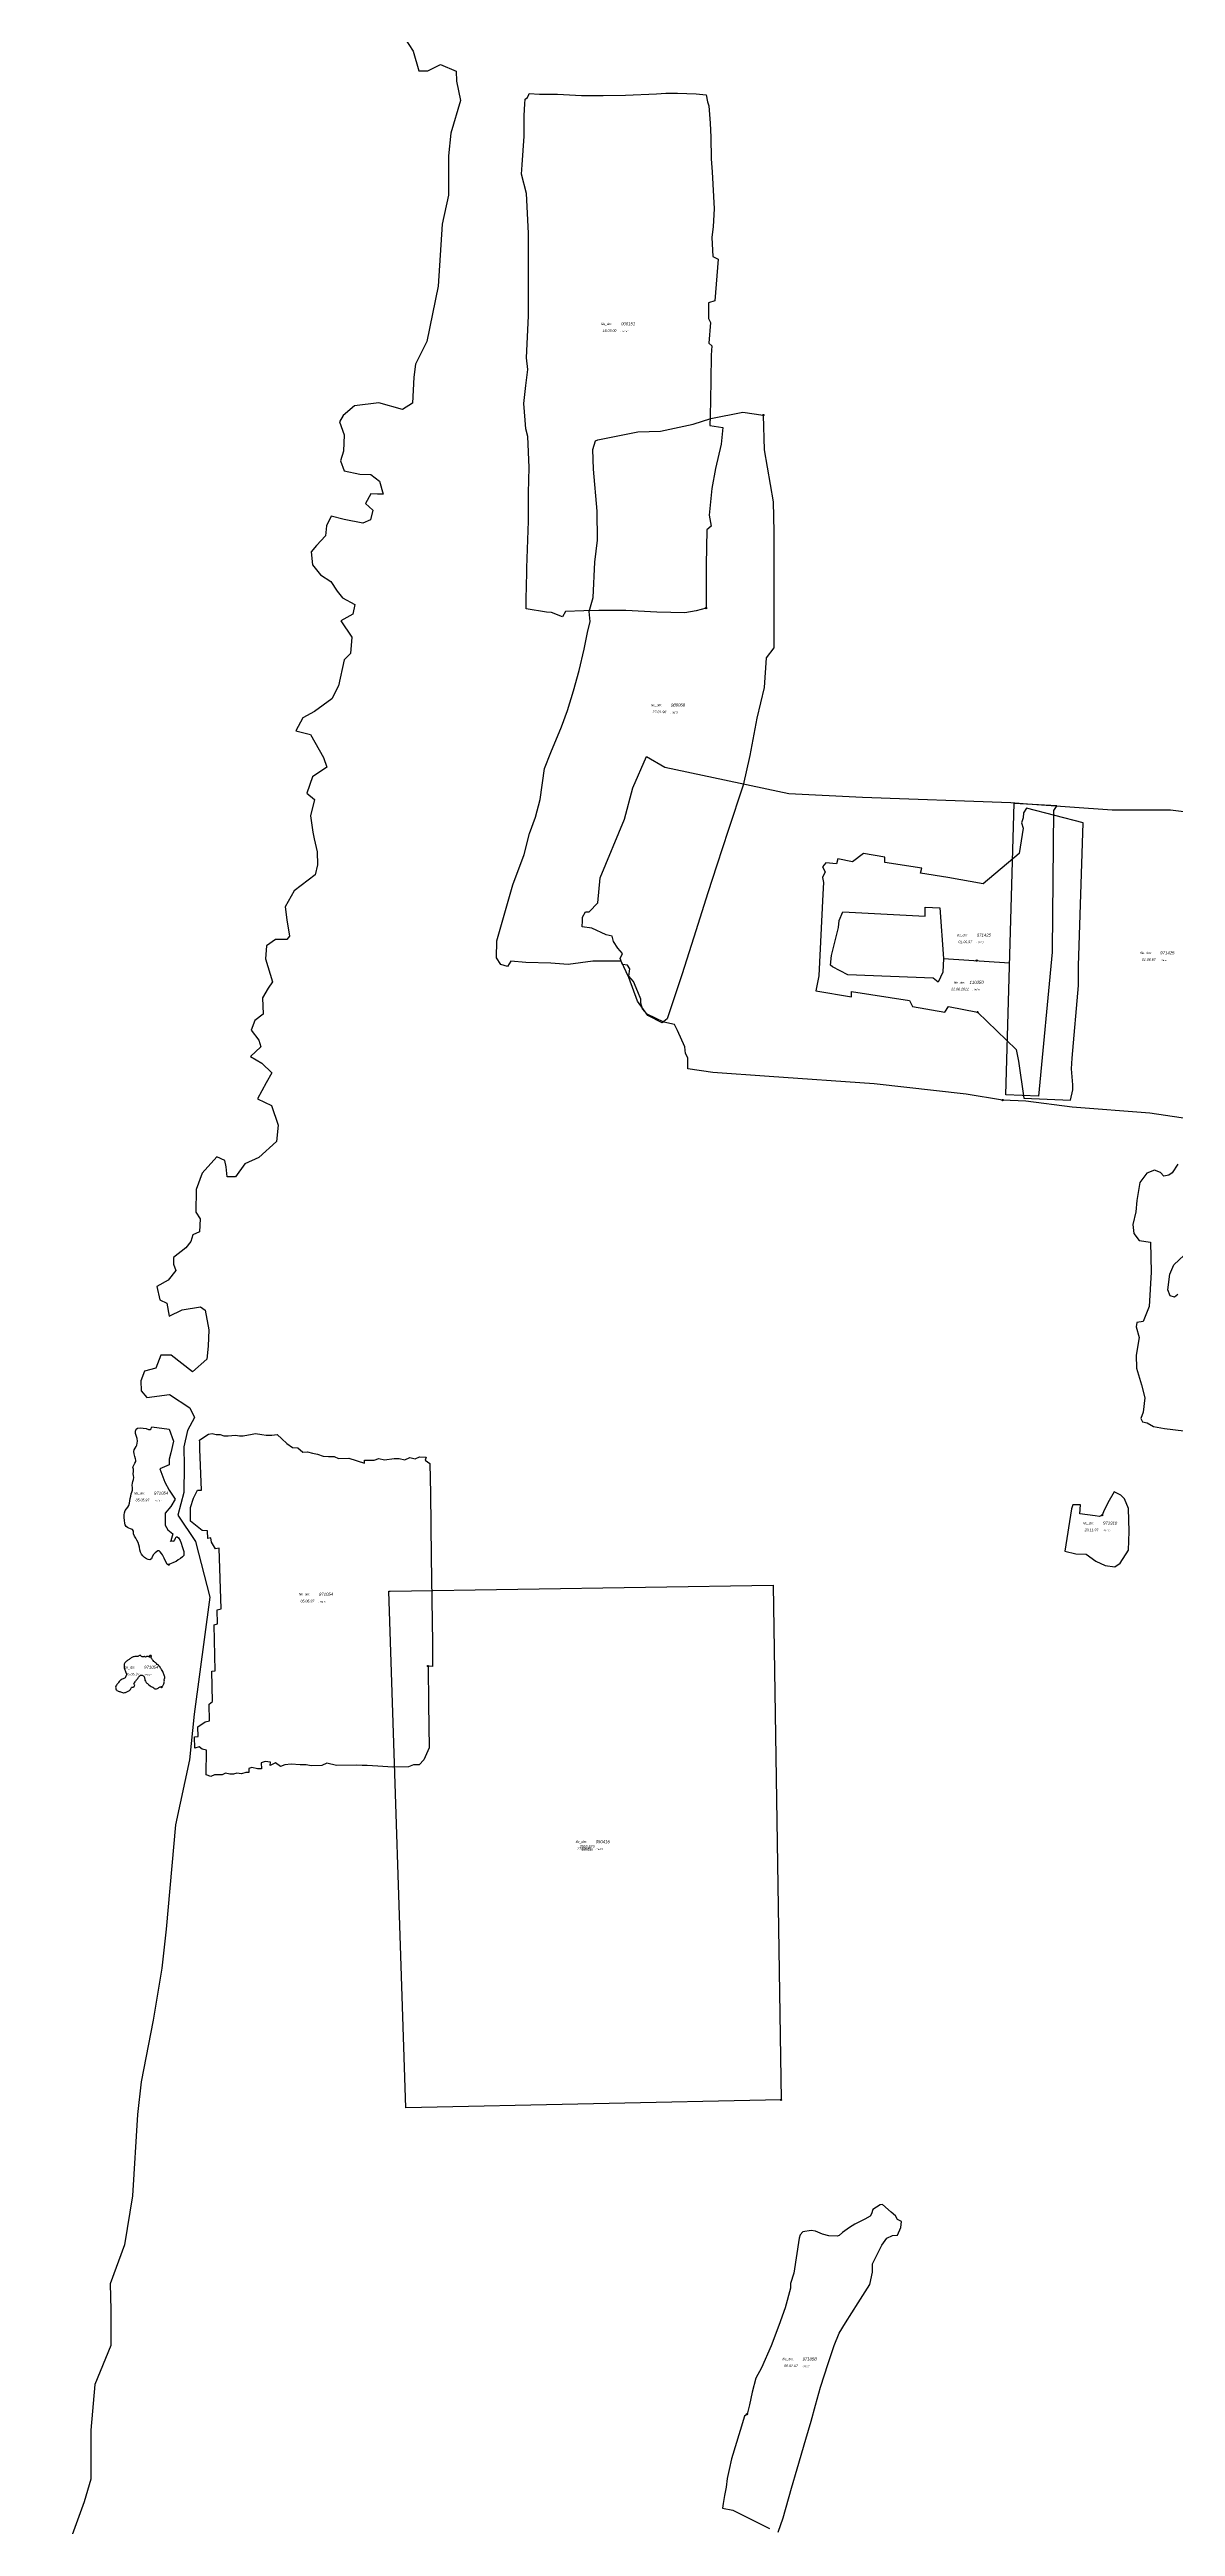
# Model space of a CAD drawing. Header units: metres. Extents: x 116000 to 284092, y 365136 to 804542.
# Drawn here: x 191827 to 196232, y 719896 to 729586 of the extents above; entities that cross this region are included whole.
import ezdxf
from ezdxf.enums import TextEntityAlignment as Align

# ---------------------------------------------------------------- set-up
doc = ezdxf.new("R2010")
doc.units = ezdxf.units.M
doc.header["$LTSCALE"] = 0.075
for name, color, linetype in [('000151', 21, 'Continuous'), ('050416', 1, 'Continuous'), ('10', 7, 'Continuous'), ('110350', 71, 'Continuous'), ('4', 7, 'Continuous'), ('7', 7, 'Continuous'), ('971054', 5, 'Continuous'), ('971058', 5, 'Continuous'), ('971425', 5, 'Continuous'), ('971891', 5, 'Continuous'), ('971910', 5, 'Continuous'), ('980068', 3, 'Continuous'), ('GVUL MEDINA', 4, 'Continuous')]:
    doc.layers.add(name, color=color, linetype=linetype)
doc.styles.add('HEBTXT', font='HEBTXT.shx')

# ---------------------------------------------------------------- blocks, each defined once
blk = doc.blocks.new('DM_AREA')
at = {"layer": '10'}
blk.add_circle((0, 0), 2.5, dxfattribs=at)
at = {"layer": '4', "style": 'HEBTXT', "oblique": 10}
blk.add_attdef('DATE', text='', height=10, dxfattribs=at).set_placement((9.9, 86.8), align=Align.RIGHT)
at = {"layer": '4', "style": 'HEBTXT', "oblique": 10, "flags": 8}
blk.add_attdef('DATAtxt', text='', height=6, dxfattribs=at).set_placement((41.8, 89.2), align=Align.MIDDLE)
at = {"layer": '7', "style": 'HEBTXT', "oblique": 10, "flags": 8}
blk.add_attdef('file_txt', text='', height=9, dxfattribs=at).set_placement((-28.4, 117.1), align=Align.MIDDLE)
at = {"layer": '7', "style": 'HEBTXT', "oblique": 10}
blk.add_attdef('FILE_DM', (28.1, 112.6), '', height=12, dxfattribs=at)
blk = doc.blocks.new('ACMAP_ANN_TEMPLATE_A')
at = {"color": 0}
blk.add_attdef('Area', text='', height=10, dxfattribs=at).set_placement((0, 0), align=Align.MIDDLE)
blk.add_attdef('Layer', text='', height=10, dxfattribs=at).set_placement((0, -17), align=Align.CENTER)

msp = doc.modelspace()

# ---------------------------------------------------------------- linework, layer by layer
at = {"layer": '000151', "color": 21, "linetype": 'Continuous', "flags": 128}
msp.add_lwpolyline([(193703, 729414.7), (193743.6, 729411.7), (193814.1, 729411.7), (193907.9, 729406), (193992.6, 729406), (194080.1, 729407.4), (194201.3, 729412.4), (194238.2, 729415.2), (194283.8, 729415.2), (194356.3, 729413.1), (194396.2, 729409.5), (194401.8, 729381.8), (194406.8, 729366.2), (194411.8, 729298.6), (194413.9, 729243.2), (194416.1, 729158.6), (194419, 729108.3), (194426.9, 728962.6), (194424, 728894.4), (194418.3, 728850.3), (194422.6, 728776.7), (194443.2, 728766), (194430.4, 728602.5), (194405.5, 728595.4), (194404.8, 728534.6), (194412.6, 728519), (194406.9, 728437.2), (194417.6, 728426.6), (194415.5, 728390.3), (194414.1, 728291.8), (194412.7, 728216.4), (194412, 728153.2), (194410.5, 728114.8), (194461, 728108), (194455.3, 728042.6), (194432.6, 727947.3), (194417.6, 727869.2), (194407.7, 727764.9), (194415.5, 727722.2), (194399.1, 727707.3), (194396.3, 727570.1), (194395.6, 727401.2), (194357.2, 727390.6), (194312.4, 727382.7), (194202.8, 727385.6), (194081.2, 727391.3), (194035.7, 727391.3), (193975.6, 727391.9), (193917.3, 727389.8), (193845.4, 727387.7), (193834, 727366.4), (193791.4, 727383.4), (193770.7, 727385.5), (193691.6, 727397.6), (193692.3, 727436), (193693.7, 727539.8), (193693.7, 727559), (193701.2, 727740.8), (193701.2, 727852.4), (193703.2, 727950.8), (193697.9, 728073), (193690, 728101.9), (193687.4, 728136.7), (193682.8, 728201.5), (193690, 728271.8), (193698.6, 728334.2), (193693.3, 728380.2), (193701.2, 728544.8), (193700.5, 728669.6), (193701.2, 728867.7), (193693.3, 729023.1), (193673.4, 729098.7), (193676.5, 729134.8), (193683.4, 729247.4), (193683.4, 729328.7), (193687, 729373.9), (193687.9, 729392.6), (193696.6, 729398.8), (193702.1, 729410.2), (193703, 729414.7)], close=True, dxfattribs=at)
at = {"layer": '050416', "color": 1, "flags": 128}
msp.add_lwpolyline([(193159.9, 723554.8), (194658.2, 723579.3), (194689.1, 721565.2), (193220.4, 721534.3), (193154.2, 723554.9), (193159.9, 723554.8)], close=True, dxfattribs=at)
at = {"layer": '110350', "flags": 128}
for points in [[(195601.2, 726638.4), (195768.1, 726629.3), (195755.2, 726609), (195749.9, 726063), (195749.4, 726055.3), (195696.5, 725491.2), (195568.2, 725497.4), (195601.2, 726638.4)], [(194931.4, 726212.3), (195252.4, 726196.4), (195253.6, 726231.6), (195310.2, 726228.8), (195324.1, 726030.5), (195322.7, 725976.6), (195303.9, 725938), (195284.3, 725953.9), (194950.8, 725966.7), (194890.5, 725998), (194882.2, 726004.2), (194886.7, 726042.4), (194914.1, 726151.7), (194916.5, 726178.6), (194931.4, 726212.3)], [(195324.1, 726030.5), (195583.1, 726014)]]:
    msp.add_lwpolyline(points, dxfattribs=at)
at = {"layer": '971054', "color": 5, "flags": 128}
msp.add_lwpolyline([(192299.7, 723749.8), (192301.3, 723752.1), (192306.8, 723752.2), (192313.5, 723751.4), (192317.4, 723755.5), (192319.8, 723762.3), (192322.3, 723768.1), (192326, 723768.4), (192330.9, 723764.3), (192337.4, 723753.7), (192342.1, 723742.6), (192345.9, 723730.4), (192351.7, 723710.4), (192352.7, 723694.9), (192347.4, 723689), (192339.6, 723683.5), (192330.2, 723677.3), (192322.5, 723671.7), (192312, 723667.1), (192300, 723662), (192292.7, 723659), (192287.1, 723659.6), (192284.1, 723665.5), (192278, 723677.4), (192274.6, 723684.9), (192268.3, 723697), (192264.3, 723703.3), (192259.7, 723709.4), (192255.1, 723713.1), (192250.4, 723712.5), (192245.5, 723709.4), (192239.6, 723705.2), (192234, 723698.1), (192228.5, 723690), (192225.1, 723682.2), (192219.6, 723677.9), (192212, 723679), (192205.7, 723682.1), (192197.9, 723687.1), (192191.9, 723692.9), (192186.6, 723699.8), (192182.1, 723707.8), (192180.2, 723716.4), (192178.3, 723727), (192176.3, 723736.4), (192173.4, 723746.1), (192168.7, 723755.1), (192164.1, 723762.2), (192159, 723770.6), (192155.3, 723779.1), (192154.9, 723789.9), (192150.7, 723796.2), (192144.1, 723799), (192137.3, 723802), (192131.8, 723804.5), (192126.3, 723808.7), (192123.2, 723814.4), (192120.9, 723821.4), (192119.9, 723832.3), (192118.7, 723843), (192118.4, 723854.5), (192119.6, 723862), (192122.9, 723871.3), (192127.2, 723877.9), (192133.4, 723883.6), (192137.5, 723890.6), (192139.5, 723899.4), (192140.9, 723908.1), (192142.6, 723917.4), (192144.3, 723927), (192146.3, 723936.5), (192149.1, 723943.2), (192151.6, 723950.7), (192151.1, 723959.7), (192150.3, 723969.6), (192151.2, 723977.5), (192152.8, 723984.1), (192155.4, 723991.6), (192156, 723999.7), (192154.9, 724007.4), (192154.4, 724014.1), (192155, 724023.3), (192154.8, 724032.2), (192153, 724040.9), (192156.6, 724048.7), (192160.8, 724056.2), (192163.7, 724062.8), (192164, 724067.5), (192162.9, 724073), (192160.8, 724081.8), (192158.2, 724092.9), (192156.8, 724101.4), (192158.1, 724108.3), (192162, 724115.2), (192165.9, 724121), (192168.2, 724126.9), (192169.5, 724133.7), (192171.2, 724141.7), (192169, 724153.1), (192165.9, 724164.3), (192163.5, 724172.2), (192163.1, 724180.6), (192165.5, 724189.1), (192170.7, 724192.9), (192181.5, 724194.4), (192204.8, 724191.8), (192213.6, 724187.5), (192221, 724187.5), (192223.7, 724190.3), (192224.9, 724192.7), (192226.7, 724198.7), (192294.9, 724189.5), (192312.2, 724142.3), (192301.2, 724096.6), (192294.9, 724071.4), (192294.9, 724049.3), (192258.6, 724033.6), (192277.5, 723981.6), (192294.9, 723950.1), (192318.5, 723915.4), (192301.2, 723887), (192279.1, 723860.2), (192279.1, 723813), (192290.1, 723795.7), (192309.1, 723779.9), (192301.3, 723752.1)], dxfattribs=at)
for points in [[(192414, 724145.6), (192433.7, 724159.9), (192448.1, 724168.9), (192463.4, 724171.6), (192478.7, 724168), (192494, 724168), (192509.3, 724162.6), (192525.5, 724163.5), (192554.2, 724166.2), (192569.5, 724162.6), (192584.8, 724163.5), (192619, 724169.8), (192632.5, 724171.6), (192656.8, 724168), (192674.7, 724165.3), (192696.3, 724166.2), (192716.9, 724167.9), (192735.8, 724150.9), (192755.6, 724132.9), (192777.2, 724116.7), (192797.9, 724115.8), (192817.7, 724098.7), (192835.6, 724100.5), (192855.4, 724095.1), (192875.2, 724090.7), (192897.7, 724083.5), (192918.4, 724082.6), (192940, 724082.6), (192957, 724074.5), (192997.5, 724075.4), (193059.5, 724056.5), (193058.7, 724067.3), (193097.3, 724068.2), (193115.6, 724074.5), (193138, 724069.1), (193175.8, 724074.5), (193194.7, 724074.5), (193217.2, 724069.1), (193237, 724078.1), (193257.6, 724072.7), (193274.7, 724080.8), (193299.9, 724079), (193296.3, 724068.2), (193314.3, 724054.7), (193317.9, 723937), (193320.3, 723689.3), (193325.2, 723353.2), (193325.7, 723260.4), (193307.7, 723262.1), (193309.5, 723113), (193312.4, 722942.9), (193291.7, 722895.3), (193272.8, 722876.4), (193250.3, 722876.4), (193231.4, 722868.3), (193169.4, 722866.5), (193111.6, 722870.2), (193069.4, 722872.9), (193049.6, 722872.9), (193028.9, 722874.7), (192949.8, 722873.8), (192911.1, 722882.7), (192892.2, 722873.8), (192850, 722872), (192830.2, 722875.6), (192807.7, 722876.5), (192771.5, 722878.6), (192747.2, 722875.9), (192731, 722869.7), (192710.3, 722884), (192690.5, 722873.3), (192691.4, 722885.8), (192670.7, 722889.4), (192654.6, 722884), (192656.4, 722860.7), (192640.2, 722860.7), (192618.6, 722865.2), (192606, 722861.6), (192606, 722845.4), (192594.3, 722845.4), (192578.1, 722840.9), (192559.2, 722842.7), (192546.6, 722839.1), (192532.3, 722839.1), (192515.2, 722842.7), (192501.7, 722837.3), (192485.5, 722836.4), (192472, 722836.4), (192457.6, 722830.1), (192439.6, 722837.3), (192440.5, 722933.5), (192424.3, 722937.1), (192411.8, 722946.9), (192394.7, 722941.5), (192393.8, 722985.3), (192408.2, 722986.2), (192407.3, 723024.9), (192436.1, 723044.6), (192452.3, 723048.2), (192451.4, 723113.8), (192464, 723123.7), (192461.3, 723242.3), (192475, 723243.8), (192471.4, 723423.5), (192484, 723427.1), (192482.2, 723482.8), (192498.4, 723486.4), (192490.1, 723723.1), (192475.7, 723721.3), (192460.5, 723747.3), (192457.8, 723763.5), (192446.1, 723761.7), (192445.2, 723791.4), (192423.6, 723793.2), (192378.5, 723828.5), (192377.6, 723882.4), (192390.2, 723919.2), (192405.5, 723950.7), (192421.7, 723950.7), (192415.4, 724110.6), (192414.7, 724138.6)], [(192264.8, 723180.2), (192266.4, 723181.2), (192268.1, 723183.1), (192270, 723185.5), (192271.4, 723188.1), (192272.6, 723190.2), (192273.6, 723193), (192274.7, 723196.4), (192275.7, 723200), (192275.9, 723202.9), (192275.8, 723206.9), (192275.8, 723210.1), (192276.7, 723212.9), (192278.2, 723216.7), (192278.1, 723219.7), (192276.3, 723222.9), (192274.7, 723226.9), (192273.4, 723230), (192272.8, 723233.3), (192271.4, 723237.5), (192269.5, 723241.4), (192267.1, 723245.3), (192264.9, 723248.3), (192262.9, 723250.9), (192261.2, 723254.3), (192259.1, 723258), (192256.2, 723260.8), (192253.9, 723263.9), (192251.4, 723266.6), (192248.4, 723268.9), (192245, 723271.7), (192242.2, 723274.3), (192240.2, 723276.5), (192237.4, 723278.9), (192235.1, 723280.8), (192232.3, 723283.6), (192230.1, 723286.5), (192227.8, 723289.1), (192225.2, 723291.6), (192223.8, 723295.8), (192224.1, 723298.2), (192225.5, 723301.9), (192224.9, 723304.1), (192222.8, 723303.9), (192220.7, 723303.5), (192218.8, 723303.1), (192216.9, 723302.2), (192217.9, 723300.3), (192219.9, 723299.1), (192219.7, 723297.7), (192217.3, 723297.2), (192215.1, 723298.1), (192213.5, 723299.3), (192212, 723300.1), (192209.3, 723300.1), (192206.7, 723299.5), (192204.6, 723298.3), (192202.6, 723297.5), (192200.7, 723298.2), (192199.3, 723299.6), (192197.6, 723299.8), (192195.4, 723298.5), (192193.7, 723298), (192191.6, 723298.2), (192189.4, 723298.7), (192187, 723299.3), (192185.3, 723300.2), (192183.9, 723301.9), (192182.5, 723303.7), (192180.7, 723304.6), (192178.4, 723303.6), (192176.5, 723301.7), (192174.5, 723300.4), (192172, 723299.6), (192169.4, 723299.4), (192166.2, 723299.4), (192163.5, 723299.5), (192160.5, 723299.5), (192157, 723298.7), (192154.1, 723297.9), (192151.6, 723296.7), (192148.7, 723295.6), (192145.7, 723294), (192143.4, 723292.5), (192140.3, 723290.4), (192137.9, 723288.6), (192135.3, 723286.8), (192132.9, 723284.9), (192130.8, 723283.1), (192128.2, 723281.5), (192125.4, 723279), (192123.4, 723277.4), (192121.7, 723275), (192120.1, 723272.1), (192118.8, 723269.4), (192118.6, 723265.7), (192118.6, 723262.5), (192118.7, 723258.8), (192118.9, 723255.6), (192119.7, 723252.1), (192121.1, 723247.9), (192122.2, 723245), (192123.8, 723240.6), (192124.8, 723237.6), (192126.1, 723234.4), (192127.7, 723230.8), (192127.3, 723227.8), (192126.4, 723225.1), (192125.3, 723222.5), (192124, 723219.3), (192122.3, 723216.9), (192120, 723215.1), (192117.2, 723213.5), (192114.3, 723212.5), (192110.4, 723211.2), (192107.1, 723208.8), (192104.2, 723206.7), (192101.9, 723204.7), (192099, 723201.8), (192096.4, 723197.9), (192094.7, 723195.6), (192092.5, 723193.1), (192090.2, 723190), (192088.1, 723187), (192086.3, 723183.7), (192085.4, 723179.9), (192085.5, 723176.3), (192085.5, 723173.7), (192086.3, 723171.2), (192088.4, 723168.7), (192090.6, 723166.9), (192093.3, 723165.4), (192095.7, 723164.1), (192098.7, 723162.9), (192101.6, 723162.3), (192104.9, 723161.7), (192107.7, 723160.5), (192111.8, 723159.1), (192115.5, 723158.2), (192118, 723158.2), (192121.2, 723158.3), (192124.4, 723159.1), (192126.9, 723160.3), (192129.6, 723161.5), (192132.3, 723162.9), (192134.4, 723164.6), (192136.8, 723166), (192139.7, 723167.2), (192142, 723168.7), (192143.9, 723171), (192145.1, 723174.1), (192146.2, 723176.3), (192147.4, 723178), (192148.4, 723179.6), (192149.8, 723180), (192151.2, 723179.5), (192152.5, 723179.1), (192154.1, 723179.2), (192157.3, 723180.7), (192158.2, 723183.3), (192159.3, 723185), (192160.5, 723187.1), (192159.7, 723189), (192157.3, 723191.2), (192156.7, 723193.8), (192157.9, 723195.5), (192159.7, 723197.3), (192161.2, 723200), (192163, 723202.6), (192165.2, 723205.6), (192167.3, 723208), (192169.8, 723210.7), (192171.8, 723213.6), (192173.2, 723216), (192175.2, 723218.9), (192177.4, 723221.4), (192179.4, 723223.5), (192181.2, 723225.5), (192183.1, 723226.8), (192185, 723227.2), (192187.2, 723227.2), (192189.7, 723226.6), (192191.7, 723225.5), (192193.4, 723224), (192195.3, 723222.7), (192196.8, 723220.8), (192197.7, 723218.2), (192198.4, 723215.6), (192199, 723212.1), (192199.6, 723209.7), (192200.2, 723206.9), (192201.6, 723202.8), (192203, 723200.4), (192205.1, 723198.3), (192207.4, 723195.9), (192209.8, 723193.8), (192212.1, 723191.8), (192214.5, 723189.8), (192220.9, 723185.4), (192224.2, 723182.9), (192227.4, 723180.9), (192230.8, 723179.4), (192234.7, 723176.5), (192236.6, 723174.8), (192238.4, 723173.5), (192240.4, 723173.3), (192243.1, 723173.4), (192245.7, 723173.5), (192248.8, 723174.3), (192252, 723176), (192254.8, 723178.6), (192257.2, 723180.1), (192259.6, 723181.1), (192261.4, 723180.9), (192262.8, 723179.9), (192264.8, 723180.2)]]:
    msp.add_lwpolyline(points, close=True, dxfattribs=at)
at = {"layer": '971058', "color": 5, "flags": 128}
msp.add_lwpolyline([(194677.5, 719874), (194696.8, 719930.3), (194730.2, 720046.3), (194752.2, 720121.9), (194786.6, 720238.3), (194807.3, 720308.3), (194823.6, 720371.5), (194842.9, 720440.9), (194873.8, 720533.9), (194896.4, 720603.9), (194916.4, 720652), (194941.8, 720693.2), (194990.4, 720771.6), (195035.8, 720842.3), (195047.5, 720891.7), (195046.8, 720923.3), (195083.4, 720996.3), (195103.3, 721024.5), (195125.3, 721034.1), (195145.2, 721035.5), (195158.3, 721065.7), (195161, 721089), (195144.5, 721097.3), (195137, 721111), (195120.5, 721125.4), (195085.4, 721155.7), (195076.5, 721155), (195048.3, 721135.7), (195043.5, 721120), (195037.3, 721110.3), (195017.4, 721098.7), (194996.1, 721088.1), (194977.6, 721078.5), (194956.3, 721066.1), (194929.5, 721046.9), (194916.4, 721035.2), (194908.6, 721031.5), (194876.3, 721033.6), (194851.6, 721040.4), (194823.4, 721051.4), (194806.9, 721054.2), (194773.9, 721049.3), (194763.6, 721037), (194760.2, 721023.9), (194739.6, 720887.1), (194726.6, 720847.3), (194726.6, 720828.7), (194705.2, 720752), (194680.4, 720682.7), (194650, 720603), (194612.9, 720516.5), (194590.9, 720476.8), (194575.8, 720421.9), (194565.5, 720371.8), (194556, 720335.5), (194545.7, 720327.3), (194529.2, 720271.7), (194495.3, 720161.4), (194485.7, 720119.5), (194478.1, 720084.5), (194474.1, 720049.9), (194467.3, 720017.7), (194462.5, 719986.1), (194460.4, 719967.4), (194500.9, 719960.6), (194575.8, 719922.8), (194643.9, 719887.8)], dxfattribs=at)
at = {"layer": '971425', "color": 5, "flags": 128}
msp.add_lwpolyline([(196316.3, 725397.5), (196132.6, 725425), (195828.8, 725449.1), (195646.7, 725472.1), (195555.9, 725476.5), (195413.7, 725500.2), (195053.4, 725540.5), (194642.3, 725568.3), (194421.8, 725584.9), (194324.6, 725599.1), (194324.6, 725641.7), (194315.2, 725658.3), (194312.8, 725684.4), (194284.3, 725748.3), (194272.5, 725772), (194229.8, 725781.5), (194165.8, 725812.3), (194147.3, 725833.8), (194140.2, 725855.2), (194140.2, 725871.7), (194128.4, 725900.2), (194111.8, 725940.4), (194092.8, 725961.8), (194097.6, 725990.2), (194088.1, 726004.4), (194069.1, 726006.8), (194059.6, 726030.4), (194069.1, 726049.4), (194050.2, 726070.7), (194033.6, 726096.8), (194028.8, 726118.1), (194005.1, 726122.8), (193948.2, 726148.9), (193910.3, 726153.6), (193912.7, 726177.3), (193912.7, 726191.5), (193924.5, 726212.8), (193938.7, 726212.8), (193971.9, 726248.4), (193981.4, 726345.5), (194076.2, 726575.2), (194109.4, 726698.4), (194162.8, 726821.1), (194234, 726778.8), (194719, 726675.3), (195008.1, 726661.1), (195587.6, 726640.9), (195653.5, 726635.1), (195985.1, 726612), (196213, 726611.9), (196276.2, 726603.6)], dxfattribs=at)
msp.add_lwpolyline([(195821.2, 725476.5), (195830.4, 725516.6), (195830.4, 725535.7), (195825.4, 725599.2), (195827.9, 725640.1), (195852.6, 725925.1), (195852.6, 726001.9), (195870.9, 726561.4), (195649.5, 726618.9), (195637.4, 726600.3), (195635.9, 726580.9), (195630.5, 726560.7), (195636.3, 726540.2), (195621.4, 726441.1), (195480.3, 726322.4), (195341.7, 726346.6), (195234.7, 726363.5), (195240.3, 726383.2), (195095.5, 726405.7), (195095.5, 726426.8), (195011.1, 726440.9), (194968.9, 726408.5), (194911.2, 726419.8), (194905.5, 726400.1), (194864.8, 726404.3), (194850.7, 726388.8), (194861.9, 726369.2), (194850.7, 726346.7), (194854.9, 726327), (194852.1, 726282), (194836.7, 725961.9), (194824.7, 725903.7), (194964.6, 725880.1), (194964.6, 725901.4), (195192.1, 725865.8), (195204, 725842.2), (195329.6, 725820.8), (195343.8, 725842.2), (195457.6, 725820.8), (195609.3, 725674), (195618.8, 725629), (195638.8, 725483.6)], close=True, dxfattribs=at)
at = {"layer": '971891', "color": 5, "flags": 128}
for points in [[(196241.9, 725225.8), (196219.8, 725191.9), (196205.8, 725182.3), (196186.6, 725178.6), (196174.1, 725192.6), (196150.5, 725202.2), (196120.5, 725190.5), (196093.3, 725154.4), (196081.5, 725083.7), (196077.1, 725039.5), (196065.2, 724990.2), (196068.9, 724954.9), (196090.2, 724927.6), (196135.2, 724920.3), (196137.6, 724803.8), (196129, 724669.3), (196105.4, 724609.6), (196081.1, 724606.7), (196078.9, 724589.8), (196090.7, 724547.8), (196078.6, 724479), (196079.4, 724427.5), (196100, 724361.9), (196112.5, 724311.8), (196105.4, 724255.6), (196096.4, 724230.9), (196103.8, 724217.7), (196122.2, 724214), (196146.5, 724200), (196190, 724191.2), (196264.5, 724182.3)], [(196241.4, 724716), (196228.8, 724705.7), (196211.1, 724710.1), (196202.3, 724734.4), (196209.7, 724794.8), (196225.9, 724831.7), (196286.3, 724887.6)]]:
    msp.add_lwpolyline(points, dxfattribs=at)
at = {"layer": '971910', "color": 5, "flags": 128}
msp.add_lwpolyline([(195826.2, 723877.2), (195799.4, 723712.2), (195841.9, 723701.2), (195882.8, 723699.6), (195920.6, 723672.9), (195956.8, 723655.6), (195994.5, 723650.9), (196016.5, 723665), (196048, 723715.3), (196051.2, 723789.2), (196048, 723878.8), (196032.3, 723916.5), (196018.1, 723930.7), (195992.9, 723943.3), (195968.2, 723901), (195951.2, 723865.1), (195945.5, 723853.1), (195935.5, 723846.8), (195918.4, 723850), (195858.6, 723858.2), (195860.4, 723892.8), (195830.8, 723892.8)], close=True, dxfattribs=at)
at = {"layer": '980068', "color": 3, "flags": 128}
msp.add_lwpolyline([(193972.3, 728059.9), (194128.1, 728090.3), (194216.8, 728093.9), (194345.2, 728121.1), (194414.1, 728142.6), (194538.9, 728167), (194619.3, 728156.3), (194623.4, 728020.6), (194657.7, 727816.4), (194660.4, 727699.9), (194660.4, 727458.6), (194660.4, 727246.2), (194630.2, 727206.4), (194623.4, 727089.9), (194594.6, 726970.7), (194567.2, 726824.4), (194541.1, 726708.7), (194482.1, 726530.5), (194438.2, 726394.8), (194402.6, 726287.8), (194347.7, 726113.9), (194301.1, 725965.8), (194243.5, 725794.6), (194224.3, 725778.1), (194168.1, 725806.9), (194126.9, 725863.1), (194094, 725956.3), (194063.8, 726019.4), (193952.7, 726019.4), (193855.4, 726006.3), (193788.2, 726011.7), (193690.8, 726014.5), (193631.8, 726020), (193618.1, 725999.4), (193592, 726006.3), (193575.6, 726032.3), (193576.9, 726099.5), (193600.3, 726181.7), (193640, 726318.8), (193684, 726437), (193704.5, 726519.3), (193727.8, 726583.7), (193747, 726652.2), (193763.5, 726773.4), (193788.2, 726836.5), (193829.3, 726936.6), (193854, 727001), (193877.3, 727077.7), (193899.3, 727157.3), (193918.5, 727240.9), (193932.2, 727305.3), (193941.8, 727349.2), (193937.7, 727387.5), (193954.1, 727442.8), (193961, 727581.3), (193970.6, 727666.3), (193969.2, 727780), (193955.5, 727944.8), (193952.8, 728021.5), (193962.4, 728055.8)], close=True, dxfattribs=at)
at = {"layer": 'GVUL MEDINA', "color": 4}
msp.add_lwpolyline([(193215.4, 729631.6), (193249.1, 729580.2), (193272.3, 729503.4), (193306.7, 729502.9), (193356.6, 729527.8), (193417.4, 729501.4), (193419.4, 729463.1), (193435, 729386.4), (193396.4, 729259.4), (193387.6, 729170.2), (193388.1, 729017.1), (193362.4, 728902.6), (193347.8, 728660.5), (193302.9, 728444.2), (193258.5, 728355.6), (193252.7, 728304.6), (193246.3, 728202.8), (193207.8, 728177.8), (193115.2, 728204.5), (193019.5, 728193), (192975.8, 728155.2), (192961.4, 728130), (192979.8, 728078.8), (192976.4, 728015), (192965.8, 727976.9), (192979.3, 727938.4), (193040.2, 727924.9), (193083.5, 727924.2), (193117.5, 727898.2), (193132.1, 727847.1), (193110.5, 727847.4), (193083.8, 727847.8), (193062.9, 727809.8), (193091.8, 727783.9), (193082.4, 727745.8), (193053, 727733.4), (192979.3, 727747.1), (192928.5, 727760.5), (192910.2, 727722.5), (192905.9, 727684.2), (192871, 727646.5), (192850.3, 727621.2), (192856, 727570.1), (192887.3, 727531.5), (192927.8, 727505.4), (192952.7, 727466.9), (192972.8, 727441), (193020.8, 727414.9), (193013.9, 727376.8), (192966.5, 727351.9), (193008.9, 727287.5), (193004.3, 727223.8), (192979.8, 727198.6), (192958, 727096.9), (192931.9, 727046.2), (192863.8, 726996.1), (192817.6, 726971.2), (192790.2, 726920.5), (192847.3, 726907), (192898.3, 726817), (192911.8, 726778.6), (192855.3, 726741.1), (192834.1, 726677.6), (192863.1, 726651.8), (192848.2, 726588.1), (192856.3, 726524.2), (192862.3, 726498.6), (192874.4, 726447.5), (192875, 726396.5), (192865.6, 726358.2), (192783.3, 726295.6), (192749.3, 726232.4), (192755, 726181.2), (192765.7, 726117.2), (192755.3, 726104.6), (192710.8, 726105.2), (192676, 726080.2), (192671.5, 726029.2), (192699.7, 725939.6), (192681.5, 725914.4), (192659.4, 725876.4), (192662.3, 725812.5), (192630.2, 725787.5), (192615.7, 725749.4), (192645.7, 725710.8), (192653, 725685.1), (192613.1, 725647.4), (192657.3, 725621.2), (192696.2, 725582.5), (192674.1, 725544.5), (192640.2, 725481.2), (192694.6, 725455), (192721.6, 725378.1), (192714.4, 725314.4), (192646.1, 725251.5), (192591, 725226.8), (192554.7, 725176.2), (192521.6, 725176.8), (192518.3, 725215), (192512.2, 725240.6), (192481.8, 725253.8), (192423.7, 725190.8), (192400, 725127.2), (192398.8, 725038), (192416.3, 725012.2), (192413.1, 724961.2), (192387.4, 724948.9), (192379.5, 724923.5), (192360, 724898.2), (192311.2, 724860.6), (192312.1, 724835.1), (192320.7, 724809.5), (192290.9, 724771.6), (192246, 724746.8), (192258.1, 724695.5), (192285.9, 724682.4), (192295.4, 724631.2), (192345.4, 724656.1), (192416.9, 724667.9), (192435.8, 724654.9), (192450.1, 724578.1), (192447.9, 724514.4), (192442.2, 724463.5), (192385.5, 724413.2), (192302.3, 724478.1), (192261.6, 724478.6), (192243.1, 724427.9), (192198.4, 724415.8), (192183.9, 724377.6), (192184.6, 724339.4), (192207.2, 724313.5), (192296.5, 724325.1), (192376, 724273), (192393.3, 724234.5), (192365.9, 724183.9), (192352.4, 724120.2), (192353.9, 724043.8), (192352.6, 723941.8), (192328.5, 723852.8), (192398.4, 723749.8), (192454.2, 723532.1), (192392.1, 723073.9), (192374.5, 722895.5), (192319, 722641.1), (192283.1, 722233.5), (192265.8, 722080.6), (192232.5, 721877), (192184.8, 721635.2), (192170.4, 721507.9), (192150.9, 721189.2), (192120.4, 720998.4), (192063.7, 720846.1), (192066.2, 720744), (192066.9, 720603.8), (192003.8, 720451.5), (191988.7, 720273.1), (191988.7, 720081.8), (191962.1, 719992.9), (191826.6, 719619.6)], dxfattribs=at)

# ---------------------------------------------------------------- block references
at = {"layer": '000151', "color": 7}
ref = msp.add_blockref('DM_AREA', (194395.6, 727401.2), dxfattribs=at)
ref.add_attrib('FILE_DM', '000151', (194062.2, 728507.4), dxfattribs={"layer": '7', "color": 21, "height": 12, "style": 'HEBTXT', "oblique": 10})
ref.add_attrib('DATE', '16.03.00', dxfattribs={"layer": '4', "color": 21, "height": 10, "style": 'HEBTXT', "oblique": 10}).set_placement((194044, 728481.6), align=Align.RIGHT)
ref.add_attrib('file_txt', 'file_dm:', dxfattribs={"layer": '7', "color": 21, "height": 9, "style": 'HEBTXT', "oblique": 10}).set_placement((194005.7, 728512), align=Align.MIDDLE)
ref.add_attrib('DATAtxt', ': \x8a‰˜€\x9a', dxfattribs={"layer": '4', "color": 21, "height": 6, "style": 'HEBTXT', "oblique": 10}).set_placement((194075.9, 728484.1), align=Align.MIDDLE)
at = {"layer": '050416', "color": 7}
ref = msp.add_blockref('DM_AREA', (194689.1, 721565.2), dxfattribs=at)
ref.add_attrib('FILE_DM', '050416', (193963, 722569.3), dxfattribs={"layer": '7', "color": 1, "height": 12, "style": 'HEBTXT', "oblique": 10})
ref.add_attrib('DATE', '27.08.05', dxfattribs={"layer": '4', "color": 1, "height": 10, "style": 'HEBTXT', "oblique": 10}).set_placement((193944.8, 722543.5), align=Align.RIGHT)
ref.add_attrib('file_txt', 'file_dm:', dxfattribs={"layer": '7', "color": 1, "height": 9, "style": 'HEBTXT', "oblique": 10}).set_placement((193906.5, 722573.9), align=Align.MIDDLE)
ref.add_attrib('DATAtxt', ': \x8a‰˜€\x9a', dxfattribs={"layer": '4', "color": 1, "height": 6, "style": 'HEBTXT', "oblique": 10}).set_placement((193976.7, 722546), align=Align.MIDDLE)
at = {"layer": '050416', "color": 1}
ref = msp.add_blockref('ACMAP_ANN_TEMPLATE_A', (193930.4, 722556.8), dxfattribs=at)
ref.add_attrib('Area', '2999.679', dxfattribs={"color": 0, "height": 10}).set_placement((193930.4, 722556.8), align=Align.MIDDLE)
ref.add_attrib('Layer', '050416', dxfattribs={"color": 0, "height": 10}).set_placement((193930.4, 722539.8), align=Align.CENTER)
at = {"layer": '110350', "color": 7}
ref = msp.add_blockref('DM_AREA', (195454.7, 726022.2), dxfattribs=at)
ref.add_attrib('FILE_DM', '110350', (195425.8, 725931.1), dxfattribs={"layer": '7', "color": 71, "height": 12, "style": 'HEBTXT', "oblique": 10})
ref.add_attrib('DATE', '22.08.2011', dxfattribs={"layer": '4', "color": 71, "height": 10, "style": 'HEBTXT', "oblique": 10}).set_placement((195423.2, 725905.7), align=Align.RIGHT)
ref.add_attrib('file_txt', 'file_dm:', dxfattribs={"layer": '7', "color": 71, "height": 9, "style": 'HEBTXT', "oblique": 10}).set_placement((195386.5, 725934.8), align=Align.MIDDLE)
ref.add_attrib('DATAtxt', ': \x8a‰˜€\x9a', dxfattribs={"layer": '4', "color": 71, "height": 6, "style": 'HEBTXT', "oblique": 10}).set_placement((195452.8, 725908.7), align=Align.MIDDLE)
at = {"layer": '971054', "color": 7}
ref = msp.add_blockref('DM_AREA', (192292.7, 723659, 0.1), dxfattribs=at)
ref.add_attrib('FILE_DM', '971054', (192234.8, 723932.8, 0.1), dxfattribs={"layer": '7', "color": 5, "height": 12, "style": 'HEBTXT', "oblique": 10})
ref.add_attrib('DATE', '05.05.97', dxfattribs={"layer": '4', "color": 5, "height": 10, "style": 'HEBTXT', "oblique": 10}).set_placement((192216.6, 723907, 0.1), align=Align.RIGHT)
ref.add_attrib('file_txt', 'file_dm:', dxfattribs={"layer": '7', "color": 5, "height": 9, "style": 'HEBTXT', "oblique": 10}).set_placement((192178.3, 723937.4, 0.1), align=Align.MIDDLE)
ref.add_attrib('DATAtxt', ': \x8a‰˜€\x9a', dxfattribs={"layer": '4', "color": 5, "height": 6, "style": 'HEBTXT', "oblique": 10}).set_placement((192248.5, 723909.5, 0.1), align=Align.MIDDLE)
ref = msp.add_blockref('DM_AREA', (193307.7, 723262.1), dxfattribs=at)
ref.add_attrib('FILE_DM', '971054', (192880.1, 723537.3), dxfattribs={"layer": '7', "color": 5, "height": 12, "style": 'HEBTXT', "oblique": 10})
ref.add_attrib('DATE', '05.05.97', dxfattribs={"layer": '4', "color": 5, "height": 10, "style": 'HEBTXT', "oblique": 10}).set_placement((192861.9, 723511.5), align=Align.RIGHT)
ref.add_attrib('file_txt', 'file_dm:', dxfattribs={"layer": '7', "color": 5, "height": 9, "style": 'HEBTXT', "oblique": 10}).set_placement((192823.6, 723541.9), align=Align.MIDDLE)
ref.add_attrib('DATAtxt', ': \x8a‰˜€\x9a', dxfattribs={"layer": '4', "color": 5, "height": 6, "style": 'HEBTXT', "oblique": 10}).set_placement((192893.8, 723514), align=Align.MIDDLE)
ref = msp.add_blockref('DM_AREA', (192264.8, 723180.2, -2.2), dxfattribs=at)
ref.add_attrib('FILE_DM', '971054', (192196.1, 723251.6, -2.2), dxfattribs={"layer": '7', "color": 5, "height": 12, "style": 'HEBTXT', "oblique": 10})
ref.add_attrib('DATE', '05.05.97', dxfattribs={"layer": '4', "color": 5, "height": 10, "style": 'HEBTXT', "oblique": 10}).set_placement((192177.9, 723225.7, -2.2), align=Align.RIGHT)
ref.add_attrib('file_txt', 'file_dm:', dxfattribs={"layer": '7', "color": 5, "height": 9, "style": 'HEBTXT', "oblique": 10}).set_placement((192139.6, 723256.1, -2.2), align=Align.MIDDLE)
ref.add_attrib('DATAtxt', ': \x8a‰˜€\x9a', dxfattribs={"layer": '4', "color": 5, "height": 6, "style": 'HEBTXT', "oblique": 10}).set_placement((192209.8, 723228.2, -2.2), align=Align.MIDDLE)
at = {"layer": '971058', "color": 7}
ref = msp.add_blockref('DM_AREA', (194556, 720335.5), dxfattribs=at)
ref.add_attrib('FILE_DM', '971058', (194772.3, 720545.5), dxfattribs={"layer": '7', "color": 5, "height": 12, "style": 'HEBTXT', "oblique": 10})
ref.add_attrib('DATE', '06.02.97', dxfattribs={"layer": '4', "color": 5, "height": 10, "style": 'HEBTXT', "oblique": 10}).set_placement((194754.2, 720519.7), align=Align.RIGHT)
ref.add_attrib('file_txt', 'file_dm:', dxfattribs={"layer": '7', "color": 5, "height": 9, "style": 'HEBTXT', "oblique": 10}).set_placement((194715.9, 720550.1), align=Align.MIDDLE)
ref.add_attrib('DATAtxt', ': \x8a‰˜€\x9a', dxfattribs={"layer": '4', "color": 5, "height": 6, "style": 'HEBTXT', "oblique": 10}).set_placement((194786, 720522.2), align=Align.MIDDLE)
at = {"layer": '971425', "color": 7}
ref = msp.add_blockref('DM_AREA', (195457.6, 725820.8), dxfattribs=at)
ref.add_attrib('FILE_DM', '971425', (195454.3, 726116.1), dxfattribs={"layer": '7', "color": 5, "height": 12, "style": 'HEBTXT', "oblique": 10})
ref.add_attrib('DATE', '01.06.97', dxfattribs={"layer": '4', "color": 5, "height": 10, "style": 'HEBTXT', "oblique": 10}).set_placement((195436.1, 726090.3), align=Align.RIGHT)
ref.add_attrib('file_txt', 'file_dm:', dxfattribs={"layer": '7', "color": 5, "height": 9, "style": 'HEBTXT', "oblique": 10}).set_placement((195397.8, 726120.7), align=Align.MIDDLE)
ref.add_attrib('DATAtxt', ': \x8a‰˜€\x9a', dxfattribs={"layer": '4', "color": 5, "height": 6, "style": 'HEBTXT', "oblique": 10}).set_placement((195468, 726092.8), align=Align.MIDDLE)
ref = msp.add_blockref('DM_AREA', (195555.9, 725476.5), dxfattribs=at)
ref.add_attrib('FILE_DM', '971425', (196172.3, 726046.6), dxfattribs={"layer": '7', "color": 5, "height": 12, "style": 'HEBTXT', "oblique": 10})
ref.add_attrib('DATE', '01.06.97', dxfattribs={"layer": '4', "color": 5, "height": 10, "style": 'HEBTXT', "oblique": 10}).set_placement((196154.1, 726020.8), align=Align.RIGHT)
ref.add_attrib('file_txt', 'file_dm:', dxfattribs={"layer": '7', "color": 5, "height": 9, "style": 'HEBTXT', "oblique": 10}).set_placement((196115.8, 726051.1), align=Align.MIDDLE)
ref.add_attrib('DATAtxt', ': \x8a‰˜€\x9a', dxfattribs={"layer": '4', "color": 5, "height": 6, "style": 'HEBTXT', "oblique": 10}).set_placement((196186, 726023.2), align=Align.MIDDLE)
at = {"layer": '971910', "color": 7}
ref = msp.add_blockref('DM_AREA', (195945.5, 723853.1), dxfattribs=at)
ref.add_attrib('FILE_DM', '971910', (195948.4, 723815.8), dxfattribs={"layer": '7', "color": 5, "height": 12, "style": 'HEBTXT', "oblique": 10})
ref.add_attrib('DATE', '20.11.97', dxfattribs={"layer": '4', "color": 5, "height": 10, "style": 'HEBTXT', "oblique": 10}).set_placement((195930.2, 723790), align=Align.RIGHT)
ref.add_attrib('file_txt', 'file_dm:', dxfattribs={"layer": '7', "color": 5, "height": 9, "style": 'HEBTXT', "oblique": 10}).set_placement((195891.9, 723820.4), align=Align.MIDDLE)
ref.add_attrib('DATAtxt', ': \x8a‰˜€\x9a', dxfattribs={"layer": '4', "color": 5, "height": 6, "style": 'HEBTXT', "oblique": 10}).set_placement((195962.1, 723792.5), align=Align.MIDDLE)
at = {"layer": '980068', "color": 7}
ref = msp.add_blockref('DM_AREA', (194619.3, 728156.3), dxfattribs=at)
ref.add_attrib('FILE_DM', '980068', (194257.4, 727016), dxfattribs={"layer": '7', "color": 3, "height": 12, "style": 'HEBTXT', "oblique": 10})
ref.add_attrib('DATE', '27.01.98', dxfattribs={"layer": '4', "color": 3, "height": 10, "style": 'HEBTXT', "oblique": 10}).set_placement((194239.3, 726990.1), align=Align.RIGHT)
ref.add_attrib('file_txt', 'file_dm:', dxfattribs={"layer": '7', "color": 3, "height": 9, "style": 'HEBTXT', "oblique": 10}).set_placement((194201, 727020.5), align=Align.MIDDLE)
ref.add_attrib('DATAtxt', ': \x8a‰˜€\x9a', dxfattribs={"layer": '4', "color": 3, "height": 6, "style": 'HEBTXT', "oblique": 10}).set_placement((194271.1, 726992.6), align=Align.MIDDLE)

doc.saveas('drawing.dxf')
